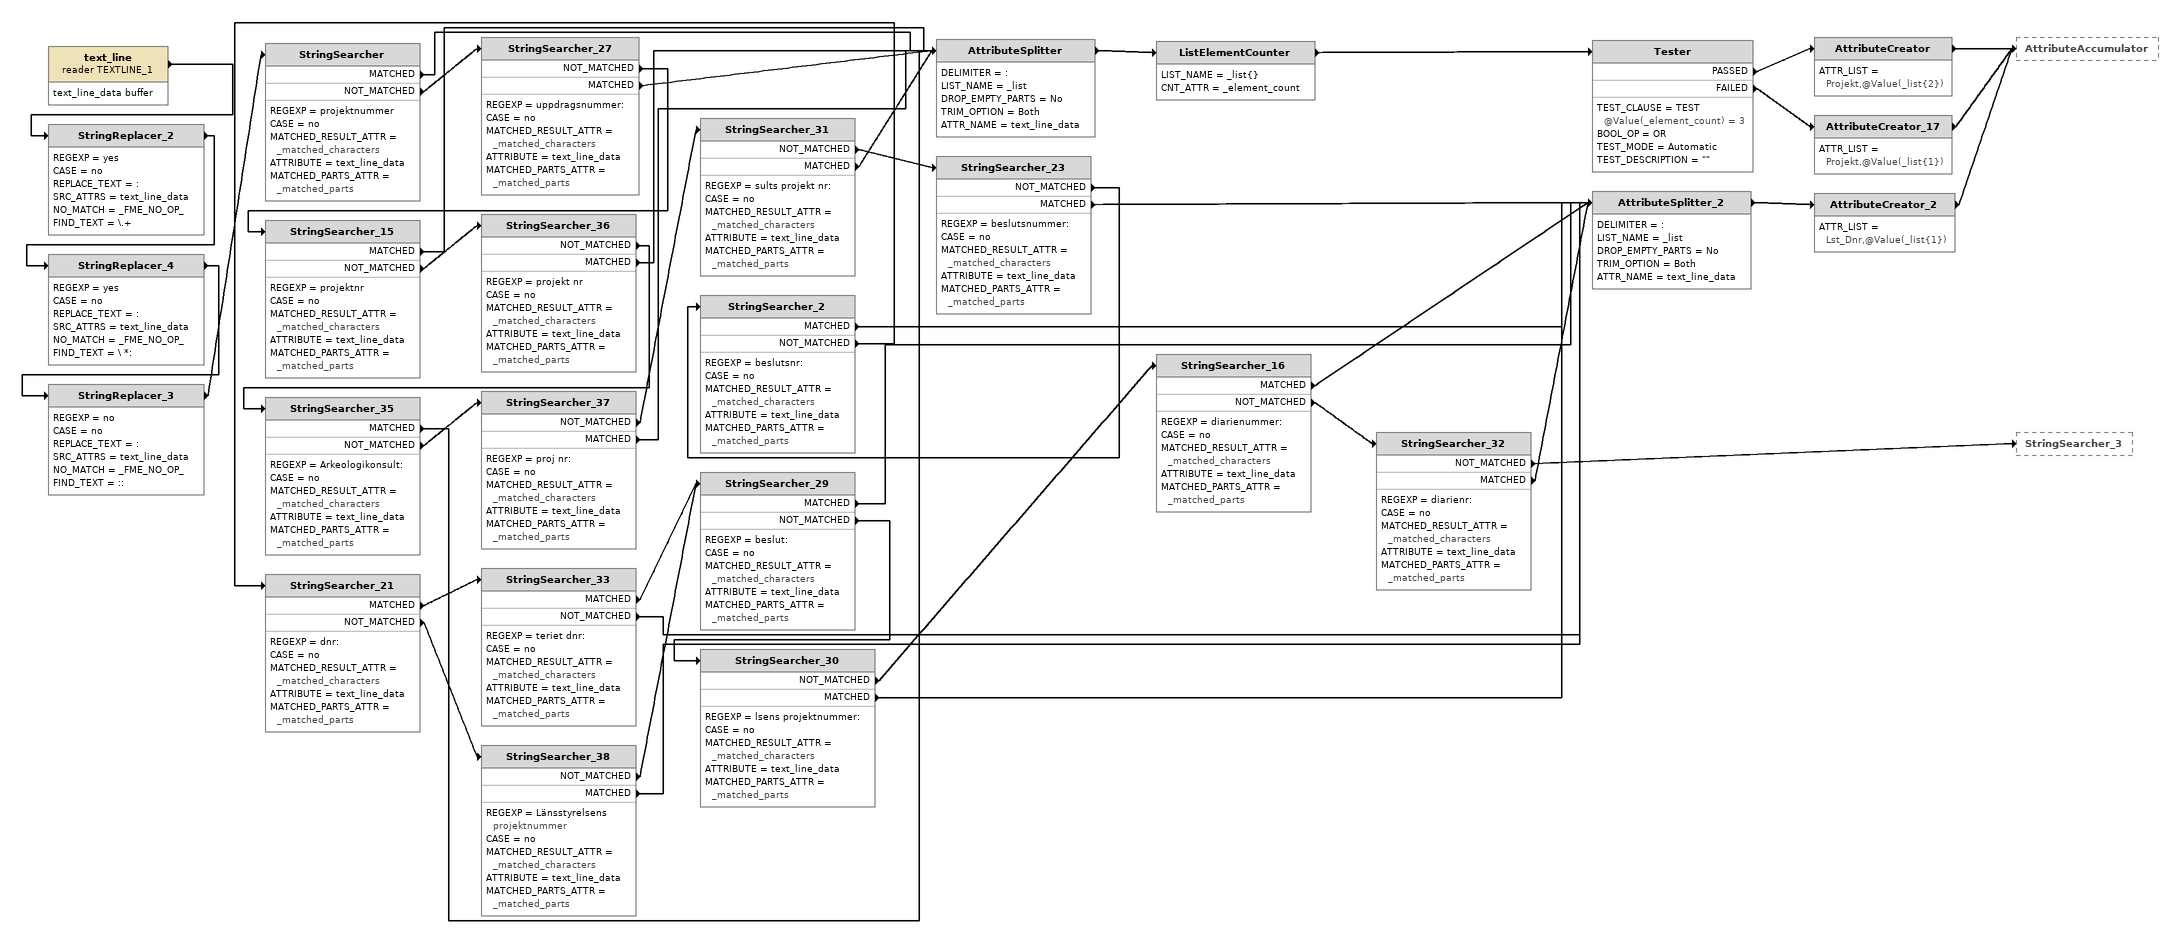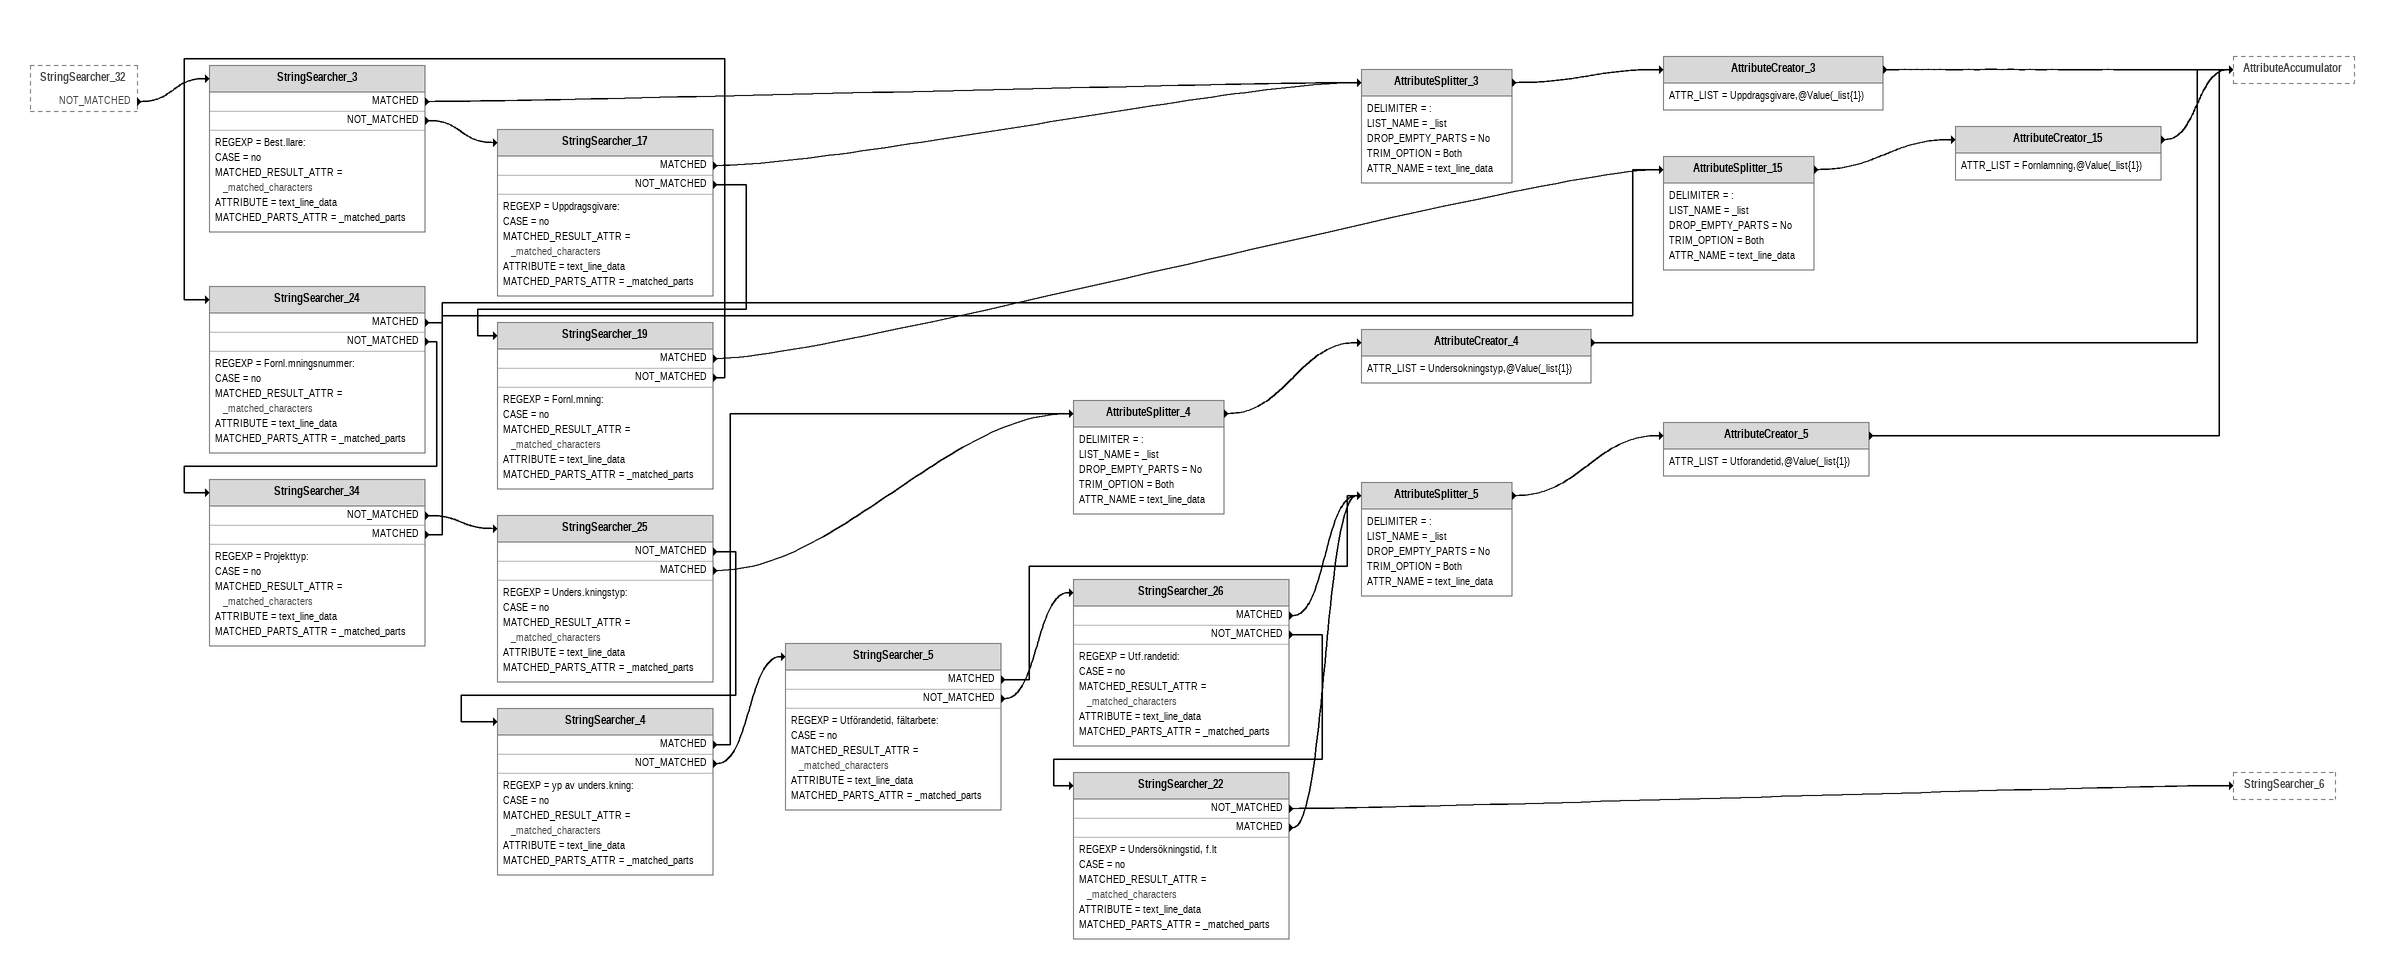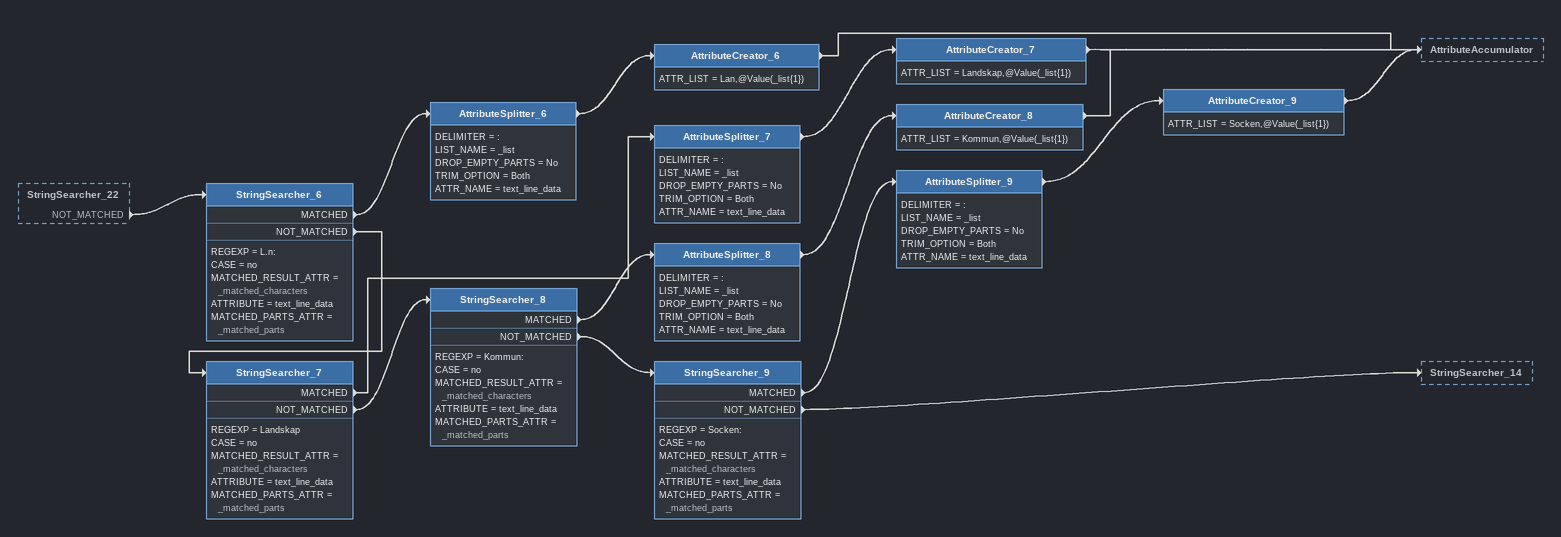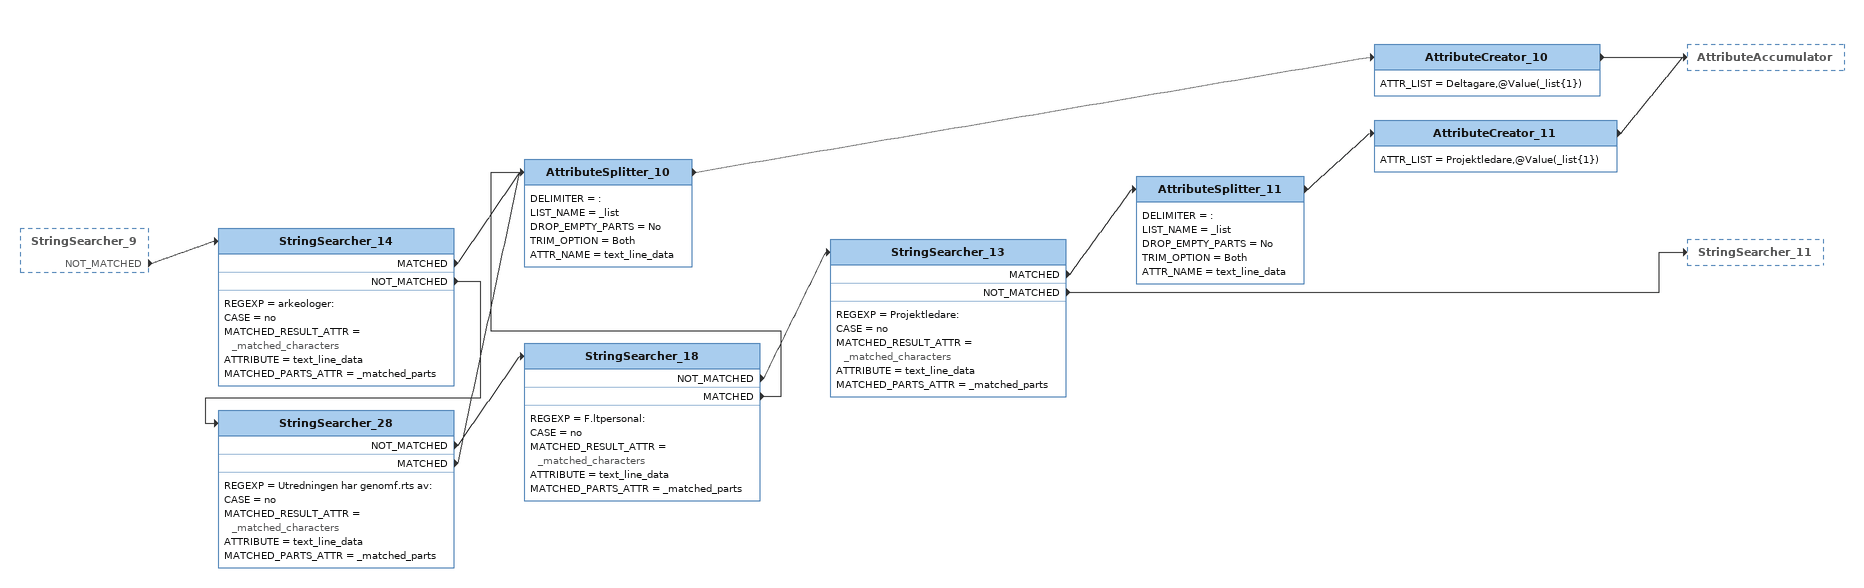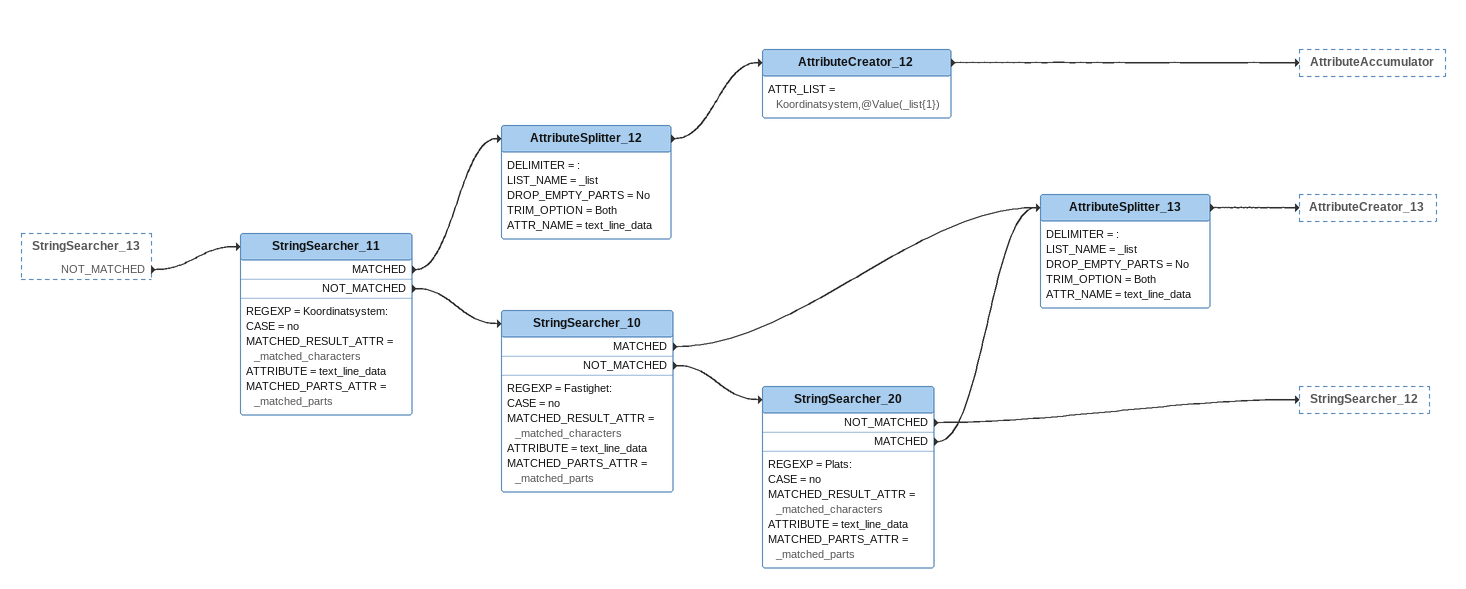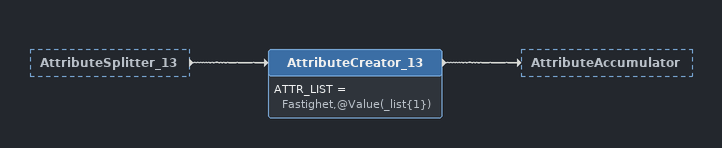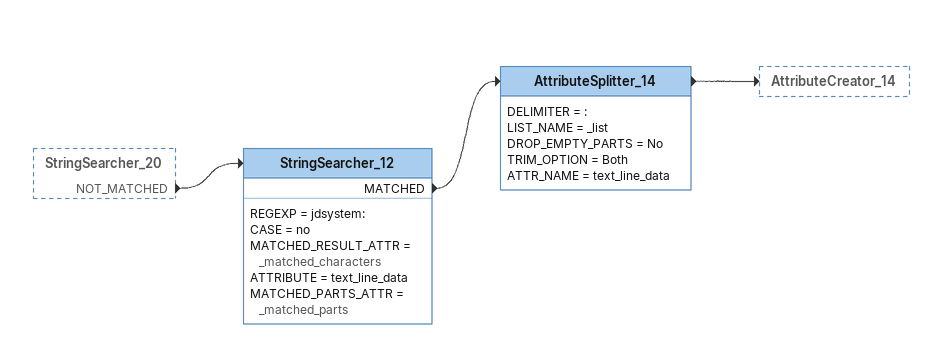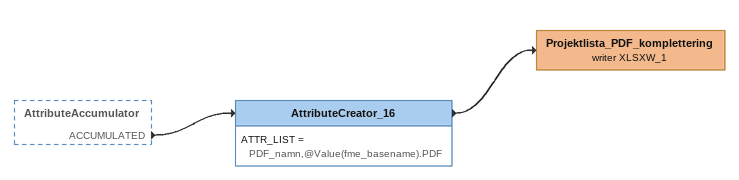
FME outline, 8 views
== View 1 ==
text_line (reader TEXTLINE_1)
    attributes: text_line_data buffer
    -> StringReplacer_2
StringReplacer_2
    REGEXP = yes
    CASE = no
    REPLACE_TEXT = :
    SRC_ATTRS = text_line_data
    NO_MATCH = _FME_NO_OP_
    FIND_TEXT = \.+
    -> StringReplacer_4
StringReplacer_4
    REGEXP = yes
    CASE = no
    REPLACE_TEXT = :
    SRC_ATTRS = text_line_data
    NO_MATCH = _FME_NO_OP_
    FIND_TEXT = \ *:
    -> StringReplacer_3
StringReplacer_3
    REGEXP = no
    CASE = no
    REPLACE_TEXT = :
    SRC_ATTRS = text_line_data
    NO_MATCH = _FME_NO_OP_
    FIND_TEXT = ::
    -> StringSearcher
StringSearcher
    REGEXP = projektnummer
    CASE = no
    MATCHED_RESULT_ATTR = _matched_characters
    ATTRIBUTE = text_line_data
    MATCHED_PARTS_ATTR = _matched_parts
    MATCHED -> AttributeSplitter
    NOT_MATCHED -> StringSearcher_27
StringSearcher_27
    REGEXP = uppdragsnummer:
    CASE = no
    MATCHED_RESULT_ATTR = _matched_characters
    ATTRIBUTE = text_line_data
    MATCHED_PARTS_ATTR = _matched_parts
    NOT_MATCHED -> StringSearcher_15
    MATCHED -> AttributeSplitter
StringSearcher_15
    REGEXP = projektnr
    CASE = no
    MATCHED_RESULT_ATTR = _matched_characters
    ATTRIBUTE = text_line_data
    MATCHED_PARTS_ATTR = _matched_parts
    MATCHED -> AttributeSplitter
    NOT_MATCHED -> StringSearcher_36
StringSearcher_36
    REGEXP = projekt nr
    CASE = no
    MATCHED_RESULT_ATTR = _matched_characters
    ATTRIBUTE = text_line_data
    MATCHED_PARTS_ATTR = _matched_parts
    NOT_MATCHED -> StringSearcher_35
    MATCHED -> AttributeSplitter
StringSearcher_35
    REGEXP = Arkeologikonsult:
    CASE = no
    MATCHED_RESULT_ATTR = _matched_characters
    ATTRIBUTE = text_line_data
    MATCHED_PARTS_ATTR = _matched_parts
    MATCHED -> AttributeSplitter
    NOT_MATCHED -> StringSearcher_37
StringSearcher_37
    REGEXP = proj nr:
    CASE = no
    MATCHED_RESULT_ATTR = _matched_characters
    ATTRIBUTE = text_line_data
    MATCHED_PARTS_ATTR = _matched_parts
    NOT_MATCHED -> StringSearcher_31
    MATCHED -> AttributeSplitter
StringSearcher_31
    REGEXP = sults projekt nr:
    CASE = no
    MATCHED_RESULT_ATTR = _matched_characters
    ATTRIBUTE = text_line_data
    MATCHED_PARTS_ATTR = _matched_parts
    NOT_MATCHED -> StringSearcher_23
    MATCHED -> AttributeSplitter
AttributeSplitter
    DELIMITER = :
    LIST_NAME = _list
    DROP_EMPTY_PARTS = No
    TRIM_OPTION = Both
    ATTR_NAME = text_line_data
    -> ListElementCounter
ListElementCounter
    LIST_NAME = _list{}
    CNT_ATTR = _element_count
    -> Tester
Tester
    TEST_CLAUSE = TEST @Value(_element_count) = 3
    BOOL_OP = OR
    TEST_MODE = Automatic
    TEST_DESCRIPTION = ""
    PASSED -> AttributeCreator
    FAILED -> AttributeCreator_17
AttributeCreator
    ATTR_LIST = Projekt,@Value(_list{2})
    -> AttributeAccumulator
AttributeCreator_17
    ATTR_LIST = Projekt,@Value(_list{1})
    -> AttributeAccumulator
StringSearcher_23
    REGEXP = beslutsnummer:
    CASE = no
    MATCHED_RESULT_ATTR = _matched_characters
    ATTRIBUTE = text_line_data
    MATCHED_PARTS_ATTR = _matched_parts
    NOT_MATCHED -> StringSearcher_2
    MATCHED -> AttributeSplitter_2
StringSearcher_2
    REGEXP = beslutsnr:
    CASE = no
    MATCHED_RESULT_ATTR = _matched_characters
    ATTRIBUTE = text_line_data
    MATCHED_PARTS_ATTR = _matched_parts
    MATCHED -> AttributeSplitter_2
    NOT_MATCHED -> StringSearcher_21
StringSearcher_21
    REGEXP = dnr:
    CASE = no
    MATCHED_RESULT_ATTR = _matched_characters
    ATTRIBUTE = text_line_data
    MATCHED_PARTS_ATTR = _matched_parts
    MATCHED -> StringSearcher_33
    NOT_MATCHED -> StringSearcher_38
StringSearcher_33
    REGEXP = teriet dnr:
    CASE = no
    MATCHED_RESULT_ATTR = _matched_characters
    ATTRIBUTE = text_line_data
    MATCHED_PARTS_ATTR = _matched_parts
    MATCHED -> StringSearcher_29
    NOT_MATCHED -> AttributeSplitter_2
StringSearcher_38
    REGEXP = Länsstyrelsens projektnummer
    CASE = no
    MATCHED_RESULT_ATTR = _matched_characters
    ATTRIBUTE = text_line_data
    MATCHED_PARTS_ATTR = _matched_parts
    NOT_MATCHED -> StringSearcher_29
    MATCHED -> AttributeSplitter_2
StringSearcher_29
    REGEXP = beslut:
    CASE = no
    MATCHED_RESULT_ATTR = _matched_characters
    ATTRIBUTE = text_line_data
    MATCHED_PARTS_ATTR = _matched_parts
    MATCHED -> AttributeSplitter_2
    NOT_MATCHED -> StringSearcher_30
StringSearcher_30
    REGEXP = lsens projektnummer:
    CASE = no
    MATCHED_RESULT_ATTR = _matched_characters
    ATTRIBUTE = text_line_data
    MATCHED_PARTS_ATTR = _matched_parts
    NOT_MATCHED -> StringSearcher_16
    MATCHED -> AttributeSplitter_2
StringSearcher_16
    REGEXP = diarienummer:
    CASE = no
    MATCHED_RESULT_ATTR = _matched_characters
    ATTRIBUTE = text_line_data
    MATCHED_PARTS_ATTR = _matched_parts
    MATCHED -> AttributeSplitter_2
    NOT_MATCHED -> StringSearcher_32
StringSearcher_32
    REGEXP = diarienr:
    CASE = no
    MATCHED_RESULT_ATTR = _matched_characters
    ATTRIBUTE = text_line_data
    MATCHED_PARTS_ATTR = _matched_parts
    NOT_MATCHED -> StringSearcher_3
    MATCHED -> AttributeSplitter_2
AttributeSplitter_2
    DELIMITER = :
    LIST_NAME = _list
    DROP_EMPTY_PARTS = No
    TRIM_OPTION = Both
    ATTR_NAME = text_line_data
    -> AttributeCreator_2
AttributeCreator_2
    ATTR_LIST = Lst_Dnr,@Value(_list{1})
    -> AttributeAccumulator

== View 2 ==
StringSearcher_32 [outside]
    NOT_MATCHED -> StringSearcher_3
StringSearcher_3
    REGEXP = Best.llare:
    CASE = no
    MATCHED_RESULT_ATTR = _matched_characters
    ATTRIBUTE = text_line_data
    MATCHED_PARTS_ATTR = _matched_parts
    MATCHED -> AttributeSplitter_3
    NOT_MATCHED -> StringSearcher_17
StringSearcher_17
    REGEXP = Uppdragsgivare:
    CASE = no
    MATCHED_RESULT_ATTR = _matched_characters
    ATTRIBUTE = text_line_data
    MATCHED_PARTS_ATTR = _matched_parts
    MATCHED -> AttributeSplitter_3
    NOT_MATCHED -> StringSearcher_19
AttributeSplitter_3
    DELIMITER = :
    LIST_NAME = _list
    DROP_EMPTY_PARTS = No
    TRIM_OPTION = Both
    ATTR_NAME = text_line_data
    -> AttributeCreator_3
AttributeCreator_3
    ATTR_LIST = Uppdragsgivare,@Value(_list{1})
    -> AttributeAccumulator
StringSearcher_19
    REGEXP = Fornl.mning:
    CASE = no
    MATCHED_RESULT_ATTR = _matched_characters
    ATTRIBUTE = text_line_data
    MATCHED_PARTS_ATTR = _matched_parts
    MATCHED -> AttributeSplitter_15
    NOT_MATCHED -> StringSearcher_24
StringSearcher_24
    REGEXP = Fornl.mningsnummer:
    CASE = no
    MATCHED_RESULT_ATTR = _matched_characters
    ATTRIBUTE = text_line_data
    MATCHED_PARTS_ATTR = _matched_parts
    MATCHED -> AttributeSplitter_15
    NOT_MATCHED -> StringSearcher_34
StringSearcher_34
    REGEXP = Projekttyp:
    CASE = no
    MATCHED_RESULT_ATTR = _matched_characters
    ATTRIBUTE = text_line_data
    MATCHED_PARTS_ATTR = _matched_parts
    NOT_MATCHED -> StringSearcher_25
    MATCHED -> AttributeSplitter_15
AttributeSplitter_15
    DELIMITER = :
    LIST_NAME = _list
    DROP_EMPTY_PARTS = No
    TRIM_OPTION = Both
    ATTR_NAME = text_line_data
    -> AttributeCreator_15
AttributeCreator_15
    ATTR_LIST = Fornlamning,@Value(_list{1})
    -> AttributeAccumulator
StringSearcher_25
    REGEXP = Unders.kningstyp:
    CASE = no
    MATCHED_RESULT_ATTR = _matched_characters
    ATTRIBUTE = text_line_data
    MATCHED_PARTS_ATTR = _matched_parts
    NOT_MATCHED -> StringSearcher_4
    MATCHED -> AttributeSplitter_4
StringSearcher_4
    REGEXP = yp av unders.kning:
    CASE = no
    MATCHED_RESULT_ATTR = _matched_characters
    ATTRIBUTE = text_line_data
    MATCHED_PARTS_ATTR = _matched_parts
    MATCHED -> AttributeSplitter_4
    NOT_MATCHED -> StringSearcher_5
AttributeSplitter_4
    DELIMITER = :
    LIST_NAME = _list
    DROP_EMPTY_PARTS = No
    TRIM_OPTION = Both
    ATTR_NAME = text_line_data
    -> AttributeCreator_4
AttributeCreator_4
    ATTR_LIST = Undersokningstyp,@Value(_list{1})
    -> AttributeAccumulator
StringSearcher_5
    REGEXP = Utförandetid, fältarbete:
    CASE = no
    MATCHED_RESULT_ATTR = _matched_characters
    ATTRIBUTE = text_line_data
    MATCHED_PARTS_ATTR = _matched_parts
    MATCHED -> AttributeSplitter_5
    NOT_MATCHED -> StringSearcher_26
StringSearcher_26
    REGEXP = Utf.randetid:
    CASE = no
    MATCHED_RESULT_ATTR = _matched_characters
    ATTRIBUTE = text_line_data
    MATCHED_PARTS_ATTR = _matched_parts
    MATCHED -> AttributeSplitter_5
    NOT_MATCHED -> StringSearcher_22
StringSearcher_22
    REGEXP = Undersökningstid, f.lt
    CASE = no
    MATCHED_RESULT_ATTR = _matched_characters
    ATTRIBUTE = text_line_data
    MATCHED_PARTS_ATTR = _matched_parts
    NOT_MATCHED -> StringSearcher_6
    MATCHED -> AttributeSplitter_5
AttributeSplitter_5
    DELIMITER = :
    LIST_NAME = _list
    DROP_EMPTY_PARTS = No
    TRIM_OPTION = Both
    ATTR_NAME = text_line_data
    -> AttributeCreator_5
AttributeCreator_5
    ATTR_LIST = Utforandetid,@Value(_list{1})
    -> AttributeAccumulator

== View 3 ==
StringSearcher_22 [outside]
    NOT_MATCHED -> StringSearcher_6
StringSearcher_6
    REGEXP = L.n:
    CASE = no
    MATCHED_RESULT_ATTR = _matched_characters
    ATTRIBUTE = text_line_data
    MATCHED_PARTS_ATTR = _matched_parts
    MATCHED -> AttributeSplitter_6
    NOT_MATCHED -> StringSearcher_7
AttributeSplitter_6
    DELIMITER = :
    LIST_NAME = _list
    DROP_EMPTY_PARTS = No
    TRIM_OPTION = Both
    ATTR_NAME = text_line_data
    -> AttributeCreator_6
AttributeCreator_6
    ATTR_LIST = Lan,@Value(_list{1})
    -> AttributeAccumulator
StringSearcher_7
    REGEXP = Landskap
    CASE = no
    MATCHED_RESULT_ATTR = _matched_characters
    ATTRIBUTE = text_line_data
    MATCHED_PARTS_ATTR = _matched_parts
    MATCHED -> AttributeSplitter_7
    NOT_MATCHED -> StringSearcher_8
AttributeSplitter_7
    DELIMITER = :
    LIST_NAME = _list
    DROP_EMPTY_PARTS = No
    TRIM_OPTION = Both
    ATTR_NAME = text_line_data
    -> AttributeCreator_7
AttributeCreator_7
    ATTR_LIST = Landskap,@Value(_list{1})
    -> AttributeAccumulator
StringSearcher_8
    REGEXP = Kommun:
    CASE = no
    MATCHED_RESULT_ATTR = _matched_characters
    ATTRIBUTE = text_line_data
    MATCHED_PARTS_ATTR = _matched_parts
    MATCHED -> AttributeSplitter_8
    NOT_MATCHED -> StringSearcher_9
AttributeSplitter_8
    DELIMITER = :
    LIST_NAME = _list
    DROP_EMPTY_PARTS = No
    TRIM_OPTION = Both
    ATTR_NAME = text_line_data
    -> AttributeCreator_8
AttributeCreator_8
    ATTR_LIST = Kommun,@Value(_list{1})
    -> AttributeAccumulator
StringSearcher_9
    REGEXP = Socken:
    CASE = no
    MATCHED_RESULT_ATTR = _matched_characters
    ATTRIBUTE = text_line_data
    MATCHED_PARTS_ATTR = _matched_parts
    MATCHED -> AttributeSplitter_9
    NOT_MATCHED -> StringSearcher_14
AttributeSplitter_9
    DELIMITER = :
    LIST_NAME = _list
    DROP_EMPTY_PARTS = No
    TRIM_OPTION = Both
    ATTR_NAME = text_line_data
    -> AttributeCreator_9
AttributeCreator_9
    ATTR_LIST = Socken,@Value(_list{1})
    -> AttributeAccumulator

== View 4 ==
StringSearcher_9 [outside]
    NOT_MATCHED -> StringSearcher_14
StringSearcher_14
    REGEXP = arkeologer:
    CASE = no
    MATCHED_RESULT_ATTR = _matched_characters
    ATTRIBUTE = text_line_data
    MATCHED_PARTS_ATTR = _matched_parts
    MATCHED -> AttributeSplitter_10
    NOT_MATCHED -> StringSearcher_28
StringSearcher_28
    REGEXP = Utredningen har genomf.rts av:
    CASE = no
    MATCHED_RESULT_ATTR = _matched_characters
    ATTRIBUTE = text_line_data
    MATCHED_PARTS_ATTR = _matched_parts
    NOT_MATCHED -> StringSearcher_18
    MATCHED -> AttributeSplitter_10
StringSearcher_18
    REGEXP = F.ltpersonal:
    CASE = no
    MATCHED_RESULT_ATTR = _matched_characters
    ATTRIBUTE = text_line_data
    MATCHED_PARTS_ATTR = _matched_parts
    NOT_MATCHED -> StringSearcher_13
    MATCHED -> AttributeSplitter_10
AttributeSplitter_10
    DELIMITER = :
    LIST_NAME = _list
    DROP_EMPTY_PARTS = No
    TRIM_OPTION = Both
    ATTR_NAME = text_line_data
    -> AttributeCreator_10
AttributeCreator_10
    ATTR_LIST = Deltagare,@Value(_list{1})
    -> AttributeAccumulator
StringSearcher_13
    REGEXP = Projektledare:
    CASE = no
    MATCHED_RESULT_ATTR = _matched_characters
    ATTRIBUTE = text_line_data
    MATCHED_PARTS_ATTR = _matched_parts
    MATCHED -> AttributeSplitter_11
    NOT_MATCHED -> StringSearcher_11
AttributeSplitter_11
    DELIMITER = :
    LIST_NAME = _list
    DROP_EMPTY_PARTS = No
    TRIM_OPTION = Both
    ATTR_NAME = text_line_data
    -> AttributeCreator_11
AttributeCreator_11
    ATTR_LIST = Projektledare,@Value(_list{1})
    -> AttributeAccumulator

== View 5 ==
StringSearcher_13 [outside]
    NOT_MATCHED -> StringSearcher_11
StringSearcher_11
    REGEXP = Koordinatsystem:
    CASE = no
    MATCHED_RESULT_ATTR = _matched_characters
    ATTRIBUTE = text_line_data
    MATCHED_PARTS_ATTR = _matched_parts
    MATCHED -> AttributeSplitter_12
    NOT_MATCHED -> StringSearcher_10
AttributeSplitter_12
    DELIMITER = :
    LIST_NAME = _list
    DROP_EMPTY_PARTS = No
    TRIM_OPTION = Both
    ATTR_NAME = text_line_data
    -> AttributeCreator_12
AttributeCreator_12
    ATTR_LIST = Koordinatsystem,@Value(_list{1})
    -> AttributeAccumulator
StringSearcher_10
    REGEXP = Fastighet:
    CASE = no
    MATCHED_RESULT_ATTR = _matched_characters
    ATTRIBUTE = text_line_data
    MATCHED_PARTS_ATTR = _matched_parts
    MATCHED -> AttributeSplitter_13
    NOT_MATCHED -> StringSearcher_20
StringSearcher_20
    REGEXP = Plats:
    CASE = no
    MATCHED_RESULT_ATTR = _matched_characters
    ATTRIBUTE = text_line_data
    MATCHED_PARTS_ATTR = _matched_parts
    NOT_MATCHED -> StringSearcher_12
    MATCHED -> AttributeSplitter_13
AttributeSplitter_13
    DELIMITER = :
    LIST_NAME = _list
    DROP_EMPTY_PARTS = No
    TRIM_OPTION = Both
    ATTR_NAME = text_line_data
    -> AttributeCreator_13

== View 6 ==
AttributeSplitter_13 [outside]
    -> AttributeCreator_13
AttributeCreator_13
    ATTR_LIST = Fastighet,@Value(_list{1})
    -> AttributeAccumulator

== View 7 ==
StringSearcher_20 [outside]
    NOT_MATCHED -> StringSearcher_12
StringSearcher_12
    REGEXP = jdsystem:
    CASE = no
    MATCHED_RESULT_ATTR = _matched_characters
    ATTRIBUTE = text_line_data
    MATCHED_PARTS_ATTR = _matched_parts
    MATCHED -> AttributeSplitter_14
AttributeSplitter_14
    DELIMITER = :
    LIST_NAME = _list
    DROP_EMPTY_PARTS = No
    TRIM_OPTION = Both
    ATTR_NAME = text_line_data
    -> AttributeCreator_14

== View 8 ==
AttributeAccumulator [outside]
    ACCUMULATED -> AttributeCreator_16
AttributeCreator_16
    ATTR_LIST = PDF_namn,@Value(fme_basename).PDF
    -> Projektlista_PDF_komplettering (writer XLSXW_1)
Projektlista_PDF_komplettering (writer XLSXW_1)
